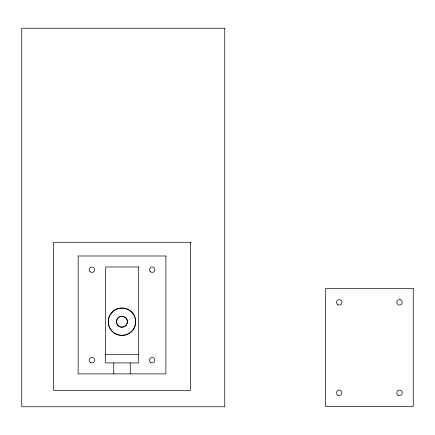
<?xml version="1.0" encoding="UTF-8"?>
<svg xmlns="http://www.w3.org/2000/svg" width="435" height="435" viewBox="0 0 435 435"><rect width="100%" height="100%" fill="white"/><g stroke="black" fill="none" stroke-linecap="round" stroke-linejoin="round"><path stroke-width="0.65" d="M138.749 266.959L105.564 266.959L105.564 362.91L138.46 362.91L138.46 266.959M105.564 354.688L138.46 354.688M130.239 362.91L130.239 373.877M113.791 362.91L113.791 373.877M112.279 312.025L110.098 314.864A13.61 13.496 -90 0 0 110.098 328.572C114.9 337.495 129.037 337.495 133.839 328.572A13.61 13.496 -90 0 0 133.839 314.864C129.635 307.262 118.304 305.767 112.279 312.025M125.845 325.592L124.709 326.462L121.969 327.196A5.552 5.508 -90 0 1 118.092 325.592A5.454 5.41 -90 0 1 118.092 317.838A5.552 5.508 -90 0 1 121.969 316.234L123.388 316.419L125.845 317.838A5.454 5.41 -90 0 1 125.845 325.592M224.764 28.242L21.75 28.242L21.75 406.758L224.764 406.758L224.764 28.242M190.552 242.284L53.478 242.284L53.478 390.325L190.552 390.325L190.552 242.284M165.876 255.992L78.148 255.992L78.148 373.877L165.876 373.877L165.876 255.992M413.25 288.628L325.521 288.628L325.521 406.513L413.25 406.513L413.25 288.628M400.102 299.677L399.395 299.623A2.719 2.719 0 0 0 397.144 303.619A2.719 2.719 0 0 0 401.717 303.967A2.719 2.719 0 0 0 400.102 299.677M115.117 333.585A13.708 13.708 0 0 0 135.677 321.715A13.708 13.708 0 0 0 115.117 309.845A13.708 13.708 0 0 0 115.117 333.585M118.092 325.592A5.481 5.481 0 0 0 127.265 323.134A5.481 5.481 0 0 0 120.549 316.419A5.481 5.481 0 0 0 118.092 325.592M90.083 271.761A2.719 2.719 0 0 0 94.525 270.206A2.719 2.719 0 0 0 90.964 267.133A2.719 2.719 0 0 0 90.083 271.761M150.358 271.723A2.719 2.719 0 0 0 154.833 270.26A2.719 2.719 0 0 0 151.326 267.117A2.719 2.719 0 0 0 150.358 271.723M90.464 362.502A2.719 2.719 0 0 0 94.574 360.213A2.719 2.719 0 0 0 90.534 357.798A2.719 2.719 0 0 0 90.464 362.502M150.766 362.496A2.719 2.719 0 0 0 154.887 360.224A2.719 2.719 0 0 0 150.858 357.793A2.719 2.719 0 0 0 150.766 362.496M337.457 304.397A2.719 2.719 0 0 0 341.899 302.842A2.719 2.719 0 0 0 338.332 299.769A2.719 2.719 0 0 0 337.457 304.397M398.139 395.132A2.719 2.719 0 0 0 402.261 392.859A2.719 2.719 0 0 0 398.226 390.423A2.719 2.719 0 0 0 398.139 395.132M337.837 395.138A2.719 2.719 0 0 0 341.948 392.843A2.719 2.719 0 0 0 337.908 390.429A2.719 2.719 0 0 0 337.837 395.138"/></g></svg>
